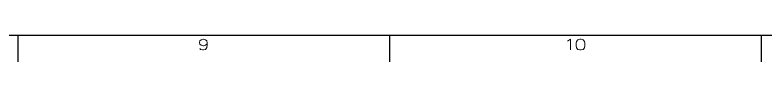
# Model space of a CAD drawing. Extents: x 5 to 836, y 5 to 589.
# Drawn here: x 556.8 to 695.1, y 5 to 10 of the extents above; entities that cross this region are included whole.
import ezdxf

# ---------------------------------------------------------------- set-up
doc = ezdxf.new("R2010")
doc.units = 0

msp = doc.modelspace()

# ---------------------------------------------------------------- linework, layer by layer
at = {"color": 7, "lineweight": 25}
for p, q in [((10, 10), (831, 10)), ((557.33, 10), (557.33, 5)), ((625.75, 10), (625.75, 5)), ((694.17, 10), (694.17, 5))]:
    msp.add_line(p, q, dxfattribs=at)
at = {"color": 7, "lineweight": 9}
for points in [[(592.22, 8.58), (592.12, 8.94), (591.9, 9.13), (591.54, 9.23), (591.44, 9.23), (591.09, 9.13), (590.86, 8.94), (590.77, 8.68), (590.77, 8.58), (590.86, 8.32), (591.09, 8.13), (591.44, 8), (591.54, 8), (591.9, 8.1), (592.12, 8.29), (592.22, 8.58), (592.22, 8.13), (592.12, 7.68), (591.9, 7.32), (591.54, 7.23), (591.32, 7.23), (590.99, 7.32), (590.86, 7.52)], [(658.51, 8.87), (658.7, 8.97)], [(658.7, 8.97), (659.06, 9.23), (659.06, 7.23)]]:
    msp.add_lwpolyline(points, dxfattribs=at)
msp.add_lwpolyline([(660.8, 9.23), (660.44, 9.13), (660.22, 8.81), (660.12, 8.48), (660.12, 8.06), (660.22, 7.65), (660.44, 7.32), (660.8, 7.23), (661.06, 7.23), (661.41, 7.32), (661.64, 7.65), (661.73, 8.03), (661.73, 8.48), (661.64, 8.81), (661.41, 9.13), (661.06, 9.23)], close=True, dxfattribs=at)

doc.saveas('drawing.dxf')
